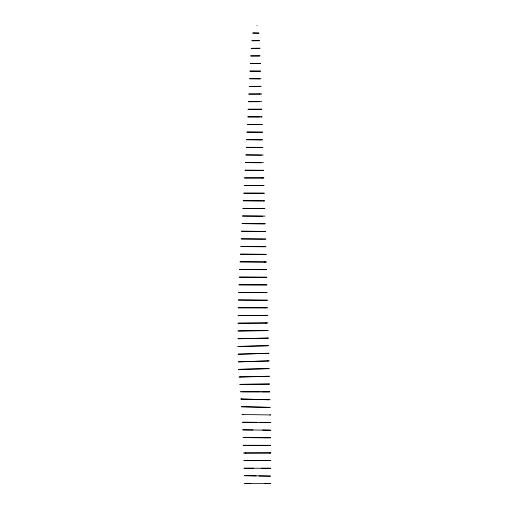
<?xml version="1.0" encoding="UTF-8"?>
<svg xmlns="http://www.w3.org/2000/svg" width="509" height="509" viewBox="0 0 509 509"><rect width="100%" height="100%" fill="white"/><g stroke="black" fill="none" stroke-linecap="round" stroke-linejoin="round"><path stroke-width="0.76" d="M239.014 377.004L240.127 376.965M238.676 369.394L239.669 369.375M269.013 353.233L268.402 353.322M269.064 376.316L268.631 376.336M261.34 94.05L261.002 94.063M268.79 360.932L267.721 360.976M268.116 338.148L267.67 338.167M268.033 345.738L267.231 345.77M268.135 353.335L267.435 353.361M259.895 48.355L251.179 48.349L259.959 48.196M238.288 354.194L238.753 354.175M261.989 116.93L261.626 116.943M267.39 353.361L267.021 353.38M238.517 361.848L239.001 361.829M268.695 368.643L268.078 368.669M267.632 338.167L267.123 338.186M267.18 345.77L266.417 345.796M266.85 353.386L238.963 354.169M267.556 360.983L239.345 361.823M268.039 376.361L267.702 376.374M261.511 109.308L261.098 109.32M262.218 124.571L261.861 124.584M266.36 345.802L238.632 346.464M238.097 354.188L268.65 353.24M238.403 361.842L269.236 360.875M239.026 369.394L238.549 369.413L239.402 369.381M268.033 368.669L267.556 368.688M267.651 376.374L267.238 376.386M260.487 63.612L259.895 63.625M263.751 177.953L262.924 177.978M267.479 368.688L240.057 369.362M267.18 376.386L266.684 376.406M262.44 132.213L262.116 132.219M267.556 330.602L267.142 330.615M266.703 338.199L266.296 338.211M237.907 346.476L268.803 345.63M237.926 346.476L238.524 346.47M239.351 376.972L269.668 376.208M266.614 376.406L240.331 376.959M266.042 338.218L238.581 338.727M263.497 185.588L262.892 185.6M238.899 369.381L269.458 368.561M261.359 116.955L260.99 116.962M264.082 193.242L263.452 193.255M267.651 315.421L267.034 315.44M266.773 330.621L266.003 330.646M263.198 170.369L262.192 170.388M237.868 338.733L268.58 338.046M259.596 56.003L250.759 55.939M260.245 71.241L259.883 71.254M260.665 109.333L260.188 109.34M261.588 124.59L261.098 124.603M262.848 185.6L262.199 185.62M266.907 323.03L266.271 323.043M265.743 330.653L238.428 330.958M269.166 384.085L268.383 384.104M243.499 452.997L245.109 453.029M259.215 40.771L251.828 40.707L259.539 40.605M250.638 55.933L260.284 55.825M248.793 94.044L261.403 93.904M260.023 94.089L259.501 94.101M261.83 132.225L261.111 132.238M262.16 139.86L261.257 139.873M262.409 147.489L261.645 147.508M262.631 177.985L262.262 177.991M264.394 200.915L263.783 200.928M266.697 277.284L265.545 277.303M265.583 239.109L264.432 239.128M266.131 254.379L265.533 254.392M266.468 269.649L266.016 269.662M266.767 292.554L266.404 292.56M267.098 300.259L266.652 300.265M266.996 315.44L266.092 315.453M266.213 323.043L265.596 323.056M243.156 445.311L270.527 445.311M270.883 452.94L270.241 452.953M243.735 460.632L244.422 460.62M259.552 101.717L248.462 101.698L261.613 101.514M248.074 109.276L261.83 109.155M261.053 124.603L260.71 124.61M262.211 177.997L261.741 178.004M265.278 231.493L264.368 231.506M266.538 284.925L265.857 284.938M267.015 307.824L266.576 307.83M265.564 323.056L238.314 323.215M237.824 330.952L268.358 330.494M239.758 384.384L240.611 384.371M268.173 384.104L240.942 384.365M270.934 460.588L244.543 460.613M260.074 86.492L259.736 86.492M259.45 94.101L248.818 94.05M261.785 185.626L244.091 185.607L264.146 185.467M262.949 193.267L262.447 193.274M264.852 223.852L264.515 223.858M265.488 246.738L265.074 246.744M266.118 262.027L265.787 262.033M266.36 292.56L265.437 292.573M259.838 109.346L248.099 109.289M263.745 200.928L263.325 200.934M264.101 208.569L263.484 208.582M265.978 269.662L265.533 269.668M266.614 300.265L265.921 300.278M266.035 315.459L265.704 315.459M237.818 323.209L268.135 322.916M240.019 384.365L269.872 384.021M244.714 452.972L270.661 452.902M270.654 460.556L269.84 460.607M259.418 63.638L250.231 63.517L260.544 63.453M259.628 71.254L249.843 71.126L260.773 71.069M259.857 78.876L259.501 78.882M261.601 147.508L261.257 147.508M261.989 155.143L261.632 155.15M244.511 177.94L263.91 177.845M261.403 178.01L244.53 177.94M265.03 246.744L264.095 246.757M265.488 269.668L265.164 269.675M265.501 277.303L265.125 277.303M265.832 307.843L265.374 307.85M265.418 315.465L238.263 315.472M270.673 445.356L270.292 445.362M270.203 452.953L269.859 452.959M259.596 86.498L249.168 86.371L261.2 86.314M260.481 124.61L260.137 124.616M260.869 132.245L260.532 132.245M261.206 139.88L260.85 139.88M262.09 193.28L243.69 193.178L264.394 193.14M265.501 262.04L264.928 262.046M265.482 284.938L265.144 284.945M265.38 292.573L264.979 292.58M268.205 407.404L241.711 406.729M269.808 452.959L269.306 452.965M259.749 116.981L247.718 116.879L262.052 116.796M261.206 147.508L260.824 147.515M263.439 208.582L262.599 208.588M263.974 223.865L263.414 223.871M265.113 269.675L264.782 269.675M265.074 277.31L239.23 277.151L266.869 277.201M264.884 292.58L238.556 292.465L267.27 292.465M265.342 307.85L238.231 307.773M241.19 399.05L241.546 399.05M270.254 445.362L269.127 445.369M269.127 452.965L246.35 453.035M269.789 460.607L269.261 460.613M259.431 78.882L249.499 78.723L260.99 78.698M259.997 124.616L247.349 124.47L262.281 124.444M246.967 132.085L262.498 132.085M261.092 170.407L244.95 170.248L263.675 170.248M264.006 246.757L240.732 246.579L266.035 246.649M264.61 254.398L264.241 254.405M264.877 262.046L264.54 262.046M264.572 269.675L239.605 269.49M264.642 284.951L238.886 284.805L267.066 284.836M265.552 300.278L265.214 300.285M237.945 315.459L267.906 315.338M269.178 460.613L245.834 460.664M252.788 33.015L258.871 33.021M260.169 132.251L246.992 132.085M246.553 139.695L262.739 139.727M260.576 139.886L246.579 139.701M262.402 200.94L243.27 200.743M263.56 239.135L241.139 238.906L265.806 239.026M264.216 254.405L240.331 254.195L266.252 254.303M264.425 262.046L239.962 261.83L266.468 261.944M265.151 300.285L264.814 300.285M258.814 33.187L254.538 33.053M260.5 147.515L246.178 147.324L262.968 147.356M260.888 162.785L245.344 162.568L263.439 162.632M262.51 208.588L242.825 208.359L264.871 208.467M262.682 216.23L242.399 215.994L265.113 216.102M262.956 223.871L241.998 223.616L265.354 223.75M264.705 300.285L264.375 300.291M238.117 307.76L267.702 307.735M268.898 445.375L246.038 445.343M260.659 155.156L245.777 154.94L263.204 155.003M263.013 231.512L241.578 231.245M264.26 300.291L238.276 300.005M269.948 391.86L269.617 391.86M270.591 437.804L270.088 437.81M243.926 468.235L244.422 468.229M243.238 200.731L264.629 200.82M239.593 269.484L266.678 269.573M269.395 391.86L261.709 391.854M244.568 468.229L253.616 468.229M270.635 468.267L261.518 468.267M238.352 299.992L267.499 300.157M270.044 437.81L269.344 437.81M241.559 231.232L265.59 231.398M241.902 391.784L260.163 391.796M269 437.804L245.707 437.606M250.759 483.55L244.594 483.537L270.521 483.537L264.362 483.525M240.852 391.784L269.267 391.835M244.517 468.242L270.839 468.255M252.814 33.021L254.125 33.04M240.286 391.777L240.7 391.777M242.519 422.247L243.257 422.254M270.075 422.515L260.042 422.438M245.968 453.035L245.643 453.035M245.586 453.035L245.153 453.029M245.497 460.664L244.288 460.651M243.48 422.254L257.109 422.349M243.366 445.311L244.422 445.324M242.736 429.851L270.444 430.188M243.162 437.568L245.523 437.6M245.942 445.343L245.427 445.337M269.159 407.416L268.453 407.404M243.073 437.568L270.4 437.759M245.376 445.337L244.944 445.33M269.07 399.762L268.275 399.75M269.923 414.924L270.464 414.937M243.989 422.273L270.852 422.502M244.689 429.882L252.986 429.99M262.523 430.073L270.947 430.188M242.106 414.511L270.769 414.937M241.673 399.069L241.031 399.062M268.039 399.75L241.87 399.075M241.87 406.729L270.381 407.365M242.144 414.517L243.086 414.53M242.812 429.857L244.142 429.876M244.568 475.667L256.129 475.864M258.979 475.921L270.521 476.119L244.632 475.673M240.961 399.056L270.234 399.718M241.616 406.723L242.519 406.742M242.608 422.247L243.665 422.266M256.956 25.45L257.23 25.469"/></g></svg>
